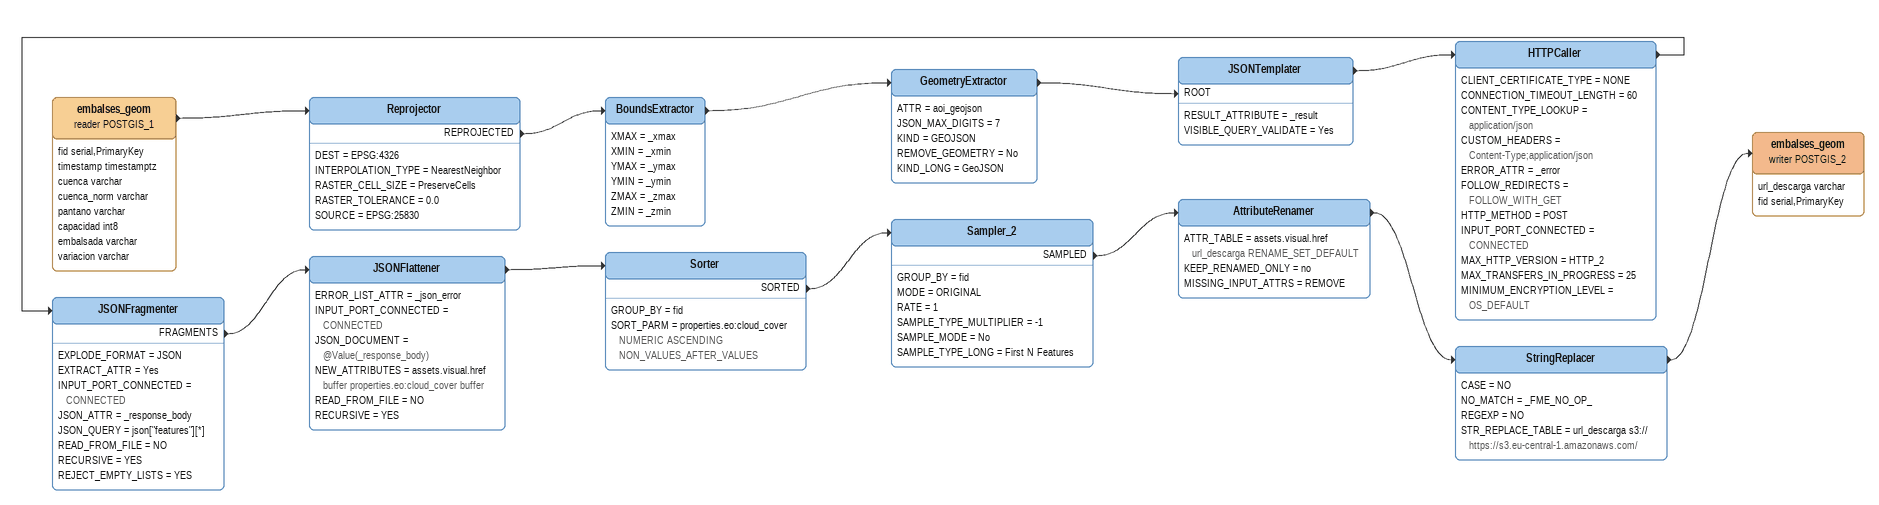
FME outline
embalses_geom (reader POSTGIS_1)
    attributes: fid serial,PrimaryKey, timestamp timestamptz, cuenca varchar, cuenca_norm varchar, pantano varchar, capacidad int8, embalsada varchar, variacion varchar
    -> Reprojector
Reprojector
    DEST = EPSG:4326
    INTERPOLATION_TYPE = NearestNeighbor
    RASTER_CELL_SIZE = PreserveCells
    RASTER_TOLERANCE = 0.0
    SOURCE = EPSG:25830
    REPROJECTED -> BoundsExtractor
BoundsExtractor
    XMAX = _xmax
    XMIN = _xmin
    YMAX = _ymax
    YMIN = _ymin
    ZMAX = _zmax
    ZMIN = _zmin
    -> GeometryExtractor
GeometryExtractor
    ATTR = aoi_geojson
    JSON_MAX_DIGITS = 7
    KIND = GEOJSON
    REMOVE_GEOMETRY = No
    KIND_LONG = GeoJSON
    -> JSONTemplater [ROOT]
JSONTemplater
    RESULT_ATTRIBUTE = _result
    VISIBLE_QUERY_VALIDATE = Yes
    -> HTTPCaller
HTTPCaller
    CLIENT_CERTIFICATE_TYPE = NONE
    CONNECTION_TIMEOUT_LENGTH = 60
    CONTENT_TYPE_LOOKUP = application/json
    CUSTOM_HEADERS = Content-Type;application/json
    ERROR_ATTR = _error
    FOLLOW_REDIRECTS = FOLLOW_WITH_GET
    HTTP_METHOD = POST
    INPUT_PORT_CONNECTED = CONNECTED
    MAX_HTTP_VERSION = HTTP_2
    MAX_TRANSFERS_IN_PROGRESS = 25
    MINIMUM_ENCRYPTION_LEVEL = OS_DEFAULT
    -> JSONFragmenter
JSONFragmenter
    EXPLODE_FORMAT = JSON
    EXTRACT_ATTR = Yes
    INPUT_PORT_CONNECTED = CONNECTED
    JSON_ATTR = _response_body
    JSON_QUERY = json["features"][*]
    READ_FROM_FILE = NO
    RECURSIVE = YES
    REJECT_EMPTY_LISTS = YES
    FRAGMENTS -> JSONFlattener
JSONFlattener
    ERROR_LIST_ATTR = _json_error
    INPUT_PORT_CONNECTED = CONNECTED
    JSON_DOCUMENT = @Value(_response_body)
    NEW_ATTRIBUTES = assets.visual.href buffer properties.eo:cloud_cover buffer
    READ_FROM_FILE = NO
    RECURSIVE = YES
    -> Sorter
Sorter
    GROUP_BY = fid
    SORT_PARM = properties.eo:cloud_cover NUMERIC ASCENDING NON_VALUES_AFTER_VALUES
    SORTED -> Sampler_2
Sampler_2
    GROUP_BY = fid
    MODE = ORIGINAL
    RATE = 1
    SAMPLE_TYPE_MULTIPLIER = -1
    SAMPLE_MODE = No
    SAMPLE_TYPE_LONG = First N Features
    SAMPLED -> AttributeRenamer
AttributeRenamer
    ATTR_TABLE = assets.visual.href url_descarga RENAME_SET_DEFAULT
    KEEP_RENAMED_ONLY = no
    MISSING_INPUT_ATTRS = REMOVE
    -> StringReplacer
StringReplacer
    CASE = NO
    NO_MATCH = _FME_NO_OP_
    REGEXP = NO
    STR_REPLACE_TABLE = url_descarga s3:// https://s3.eu-central-1.amazonaws.com/
    -> embalses_geom (writer POSTGIS_2)
embalses_geom (writer POSTGIS_2)
    attributes: url_descarga varchar, fid serial,PrimaryKey
